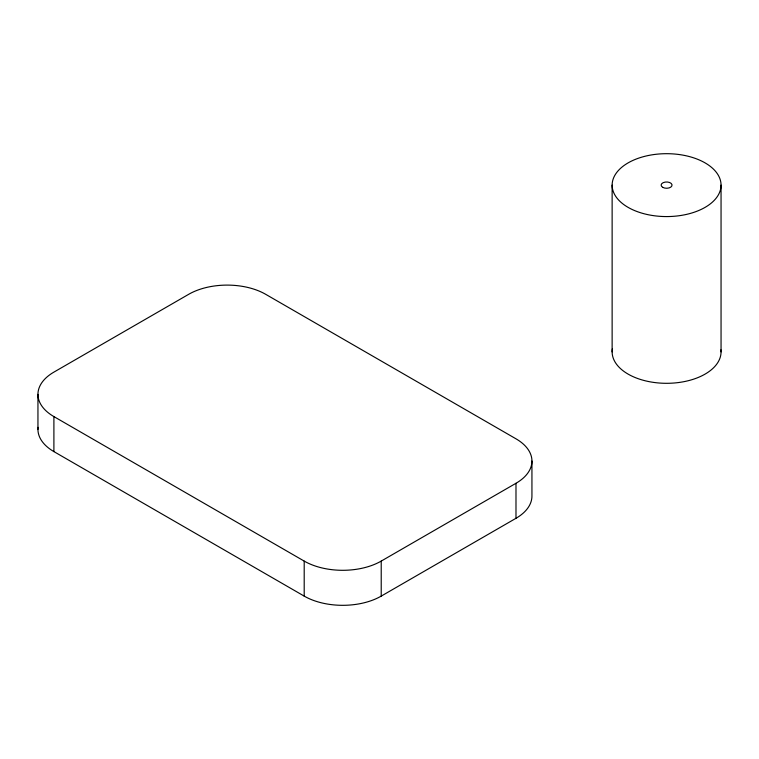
<?xml version="1.0" encoding="UTF-8"?>
<svg xmlns="http://www.w3.org/2000/svg" width="759" height="759" viewBox="0 0 759 759"><rect width="100%" height="100%" fill="white"/><g stroke="black" fill="none" stroke-linecap="round" stroke-linejoin="round"><path stroke-width="1.14" d="M53.898 416.587L304.198 561.091A54.458 31.442 0 0 0 381.217 561.091L515.987 483.284A54.458 31.442 0 0 0 515.987 438.816L265.688 294.312A54.458 31.442 0 0 0 188.678 294.312L53.898 372.119A54.458 31.442 0 0 0 53.898 416.587L53.898 451.596L304.198 596.109A54.458 31.442 0 0 0 381.217 596.109L515.987 518.293A54.458 31.442 0 0 0 531.936 496.063L531.936 461.055M721.05 185.13A54.458 31.442 0 0 1 639.363 212.359A54.458 31.442 0 0 1 639.363 157.9A54.458 31.442 0 0 1 721.05 185.13L721.05 351.872M612.134 185.13L612.134 351.872M515.987 483.284L515.987 518.293M381.217 561.091L381.217 596.109M304.198 561.091L304.198 596.109M37.95 394.357L37.95 429.366M720.936 349.823A54.458 31.442 0 0 1 665.7 383.304A54.458 31.442 0 0 1 612.399 348.789M53.898 451.596A54.458 31.442 0 0 1 38.064 427.317M662.74 187.35A5.446 3.14 0 0 0 671.857 185.936A5.446 3.14 0 0 0 665.188 182.084A5.446 3.14 0 0 0 662.74 187.35"/></g></svg>
